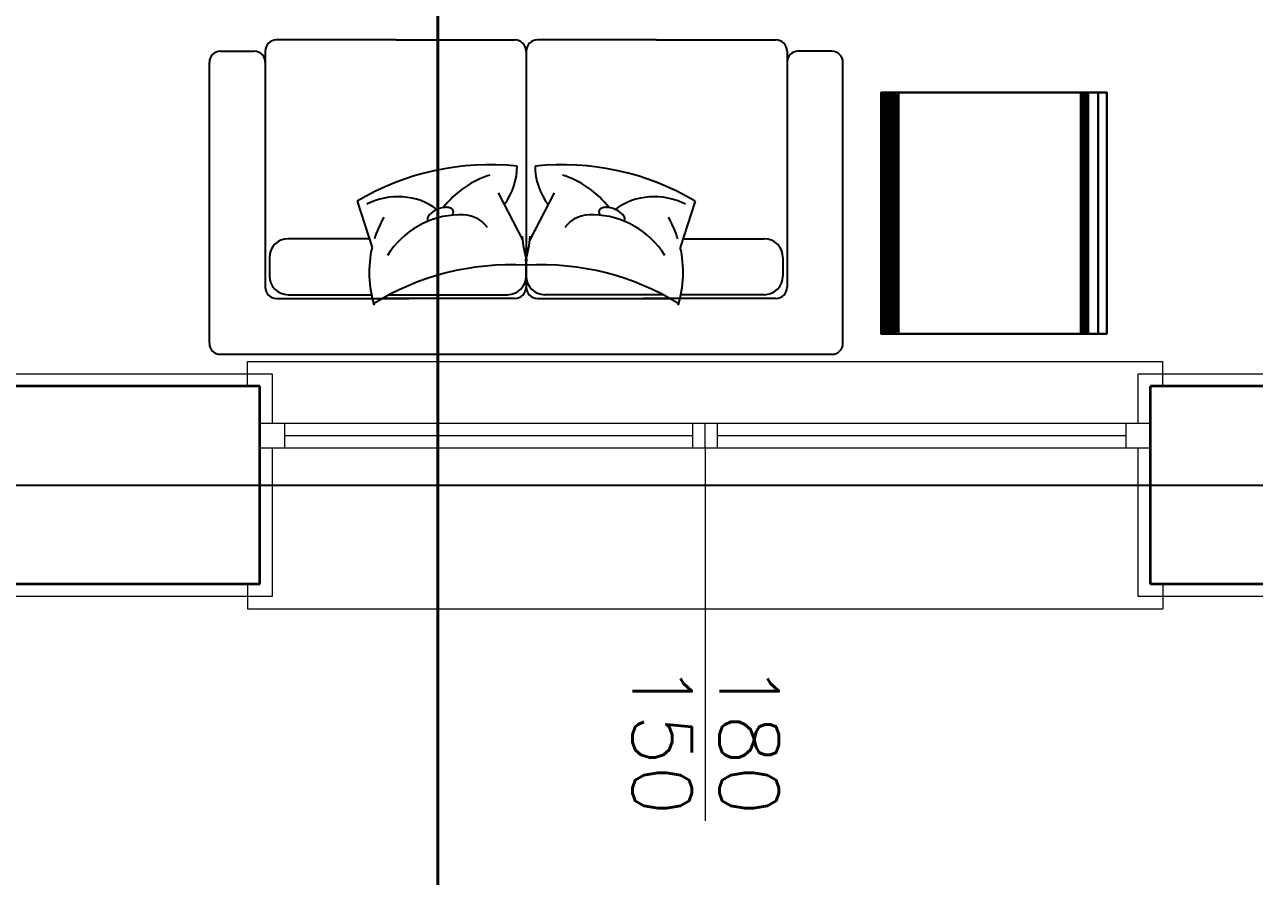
# Model space of a CAD drawing. Header units: inches. Extents: x -7543 to -822, y 102837 to 190349.
# Drawn here: x -831.52389 to -831.47418, y 102836.76461 to 102836.79905 of the extents above; entities that cross this region are included whole.
import ezdxf

# ---------------------------------------------------------------- set-up
doc = ezdxf.new("R2010")
doc.units = ezdxf.units.IN
doc.header["$MEASUREMENT"] = 0
doc.linetypes.add('DASHED', pattern=[19.049999999999997, 12.7, -6.35])
doc.layers.get('Defpoints').update_dxf_attribs({"lineweight": 25})
for name, color, linetype, lineweight, true_color in [('DUVAR', 7, 'Continuous', 35, 0xfc4642), ('PENCERE', 7, 'Continuous', 18, 0xffb360), ('TEFRİŞ', 7, 'Continuous', 25, 0x78462c)]:
    doc.layers.add(name, color=color, linetype=linetype, lineweight=lineweight, true_color=true_color)
doc.layers.add('KESİT', color=7, linetype='Continuous', lineweight=40)
doc.layers.add('SIVA', color=150, linetype='Continuous', lineweight=15)
doc.styles.add('TXTX', font='TXTX')

msp = doc.modelspace()

# ---------------------------------------------------------------- linework, layer by layer
at = {"layer": 'Defpoints', "color": 4}
msp.add_line((-831.612877394348, 102836.7804307916), (-831.458377394348, 102836.7804307916), dxfattribs=at)
at = {"layer": 'DUVAR'}
for p, q in [((-831.5143773943481, 102836.7844307916), (-831.5293773943481, 102836.7844307916)), ((-831.5143773943481, 102836.7764307916), (-831.5143773943481, 102836.7844307916)), ((-831.4633773943481, 102836.7844307916), (-831.4783773943481, 102836.7844307916)), ((-831.4783773943481, 102836.7764307916), (-831.4783773943481, 102836.7844307916)), ((-831.5143773943481, 102836.7764307916), (-831.5426273943481, 102836.7764307916)), ((-831.459377394348, 102836.7764307916), (-831.4783773943481, 102836.7764307916))]:
    msp.add_line(p, q, dxfattribs=at)
at = {"layer": 'KESİT', "linetype": 'DASHED'}
msp.add_line((-831.5071917160523, 102836.9492071035), (-831.5071917160523, 102836.7221551643), dxfattribs=at)
at = {"layer": 'PENCERE'}
for p, q in [((-831.5148773943481, 102836.7844307916), (-831.5148773943481, 102836.7854307916)), ((-831.5148773943481, 102836.7854307916), (-831.4778773943481, 102836.7854307916)), ((-831.4778773943481, 102836.7844307916), (-831.4778773943481, 102836.7854307916)), ((-831.4783773943481, 102836.7829307916), (-831.5143773943481, 102836.7829307916)), ((-831.513377394348, 102836.7819307916), (-831.513377394348, 102836.7829307916)), ((-831.4968773943481, 102836.7819307916), (-831.4968773943481, 102836.7829307916)), ((-831.4963773943481, 102836.7819307916), (-831.4963773943481, 102836.7829307916)), ((-831.4958773943481, 102836.7819307916), (-831.4958773943481, 102836.7829307916)), ((-831.4793773943481, 102836.7829307916), (-831.4793773943481, 102836.7819307916)), ((-831.4968773943481, 102836.7824307916), (-831.513377394348, 102836.7824307916)), ((-831.4793773943481, 102836.7824307916), (-831.4958773943481, 102836.7824307916)), ((-831.4783773943481, 102836.7819307916), (-831.5143773943481, 102836.7819307916)), ((-831.4963773943481, 102836.7819307916), (-831.4963773943481, 102836.7668549041)), ((-831.5148773943481, 102836.7764307916), (-831.5148773943481, 102836.7754307916)), ((-831.4778773943481, 102836.7764307916), (-831.4778773943481, 102836.7754307916)), ((-831.5148773943481, 102836.7754307916), (-831.4778773943481, 102836.7754307916))]:
    msp.add_line(p, q, dxfattribs=at)
at = {"layer": 'SIVA'}
for p, q in [((-831.528877394348, 102836.7849307916), (-831.5138773943481, 102836.7849307916)), ((-831.5138773943481, 102836.7849307916), (-831.5138773943481, 102836.7829307916)), ((-831.478877394348, 102836.7849307916), (-831.4638773943481, 102836.7849307916)), ((-831.478877394348, 102836.7829307916), (-831.478877394348, 102836.7849307916)), ((-831.5138773943481, 102836.7819307916), (-831.5138773943481, 102836.7759307916)), ((-831.478877394348, 102836.7759307916), (-831.478877394348, 102836.7819307916)), ((-831.5138773943481, 102836.7759307916), (-831.5431273943481, 102836.7759307916)), ((-831.4588773943481, 102836.7759307916), (-831.478877394348, 102836.7759307916))]:
    msp.add_line(p, q, dxfattribs=at)
at = {"layer": 'TEFRİŞ'}
for p, q in [((-831.5159699004827, 102836.7979767315), (-831.5146141652064, 102836.7979767315)), ((-831.5141622534476, 102836.7979767315), (-831.5141622534476, 102836.7979767315)), ((-831.5141622534476, 102836.7979767315), (-831.5141622534476, 102836.7975248197)), ((-831.5088899495953, 102836.7984286432), (-831.5137103416888, 102836.7984286432)), ((-831.5088899495953, 102836.7984286432), (-831.5040695575017, 102836.7984286432)), ((-831.5036176457429, 102836.7979767315), (-831.5036176457429, 102836.7979767315)), ((-831.5036176457429, 102836.7979767315), (-831.5036176457429, 102836.7975248197)), ((-831.5036176457429, 102836.7979767315), (-831.5036176457429, 102836.7975248197)), ((-831.5036176457429, 102836.7979767315), (-831.5036176457429, 102836.7979767315)), ((-831.4983453418906, 102836.7984286432), (-831.5031657339841, 102836.7984286432)), ((-831.4983453418906, 102836.7984286432), (-831.493524949797, 102836.7984286432)), ((-831.4930730380382, 102836.7979767315), (-831.4930730380382, 102836.7979767315)), ((-831.4930730380382, 102836.7979767315), (-831.4930730380382, 102836.7975248197)), ((-831.4912653910031, 102836.7979767315), (-831.4926211262795, 102836.7979767315)), ((-831.5164218122414, 102836.7861732365), (-831.5164218122414, 102836.7975248197)), ((-831.5141622534476, 102836.7975248197), (-831.5141622534476, 102836.7884327953)), ((-831.5036176457429, 102836.7975248197), (-831.5036176457429, 102836.7884327953)), ((-831.5036176457429, 102836.7975248197), (-831.5036176457429, 102836.7884327953)), ((-831.4930730380382, 102836.7975248197), (-831.4930730380382, 102836.7884327953)), ((-831.4908134792445, 102836.7861732365), (-831.4908134792444, 102836.7975248197)), ((-831.5047498002648, 102836.7922519161), (-831.5037495809305, 102836.7903272825)), ((-831.5024854912211, 102836.7922519161), (-831.5034857105554, 102836.7903272825)), ((-831.5104502588822, 102836.7919090917), (-831.509846516549, 102836.7900453)), ((-831.4967850326036, 102836.7919090917), (-831.4973887749369, 102836.7900453)), ((-831.5099585257329, 102836.7903910796), (-831.5132399006065, 102836.7903910796)), ((-831.4972767657529, 102836.7903910796), (-831.4939953908793, 102836.7903910796)), ((-831.5139930868712, 102836.7896378934), (-831.5139930868712, 102836.7888847071)), ((-831.5036176457429, 102836.7888847071), (-831.5036176457429, 102836.7896378934)), ((-831.5036176457429, 102836.7888847071), (-831.5036176457429, 102836.7896378934)), ((-831.4932422046147, 102836.7896378934), (-831.4932422046147, 102836.7888847071)), ((-831.5132399006065, 102836.7881315208), (-831.50987146898, 102836.7881315208)), ((-831.5091418453369, 102836.7881315208), (-831.5043708320076, 102836.7881315208)), ((-831.498093446149, 102836.7881315208), (-831.5028644594784, 102836.7881315208)), ((-831.4939953908793, 102836.7881315208), (-831.4973638225058, 102836.7881315208)), ((-831.5137103416888, 102836.7879808836), (-831.5083617173755, 102836.7879808836)), ((-831.5040695575017, 102836.7879808836), (-831.509418181815, 102836.7879808836)), ((-831.5031657339841, 102836.7879808836), (-831.4978171096709, 102836.7879808836)), ((-831.493524949797, 102836.7879808836), (-831.4988735741103, 102836.7879808836)), ((-831.5159699004827, 102836.7857213248), (-831.4912653910033, 102836.7857213248))]:
    msp.add_line(p, q, dxfattribs=at)
for centre, radius, start, end in [((-831.5159699004827, 102836.7975248197), 0.0004519117587717861, 90, 180), ((-831.5146141652064, 102836.7975248197), 0.0004519117587717861, 0, 90), ((-831.5137103416888, 102836.7979767315), 0.0004519117587713488, 90, 180), ((-831.5040695575017, 102836.7979767315), 0.0004519117587715675, 0, 90), ((-831.5031657339841, 102836.7979767315), 0.0004519117587715675, 90, 180), ((-831.493524949797, 102836.7979767315), 0.0004519117587713488, 0, 90), ((-831.4926211262795, 102836.7975248197), 0.0004519117587717861, 90, 180), ((-831.4912653910031, 102836.7975248197), 0.0004519117587717861, 0, 90), ((-831.5050690012083, 102836.7828714231), 0.01051843088521777, 84.05262439622754, 120.7706440329743), ((-831.5065828001979, 102836.7933438129), 0.002603687489061294, 323.3924665194709, 359.7672997678064), ((-831.5021662902775, 102836.7828714231), 0.01051843088521777, 59.22935596702565, 95.94737560377247), ((-831.500652491288, 102836.7933438129), 0.002603687489061294, 180.2327002321936, 216.6075334805291), ((-831.5039431049474, 102836.7893214761), 0.003818433824962521, 107.3860942114629, 142.3615504237974), ((-831.5032921865385, 102836.7893214761), 0.003818433824962521, 37.63844957620262, 72.61390578853714), ((-831.5087997742315, 102836.7893795976), 0.002714633946095844, 54.16634686715898, 117.5382474421941), ((-831.4984355172544, 102836.7893795976), 0.002714633946095844, 62.4617525578059, 125.833653132841), ((-831.5067703445034, 102836.7905526855), 0.001118023750632147, 111.7972621678533, 123.3900459286731), ((-831.5067703445035, 102836.7905526855), 0.001118023750525635, 100.2044783229135, 111.7972621652527), ((-831.5068458725713, 102836.7909722647), 0.0006917008929692162, 85.45034797172441, 100.204478332209), ((-831.5068226315705, 102836.7912643335), 0.0003987088869430494, 61.70545085616529, 85.45034796847779), ((-831.5067023264778, 102836.7914878152), 0.0001449030524805645, 21.79726221819597, 61.70545085616529), ((-831.5067023264778, 102836.7914878152), 0.0001449030524495342, 341.8890733549342, 21.79726221785736), ((-831.5005329650081, 102836.7914878152), 0.0001449030524495342, 158.2027377821426, 198.1109266450658), ((-831.5005329650081, 102836.7914878152), 0.0001449030524805645, 118.2945491438347, 158.202737781804), ((-831.5004126599154, 102836.7912643335), 0.0003987088869430494, 94.5496520315222, 118.2945491438347), ((-831.5003894189146, 102836.7909722647), 0.0006917008929692162, 79.79552166779098, 94.54965202827557), ((-831.5004649469823, 102836.7905526855), 0.001118023750525635, 68.20273783474732, 79.79552167708654), ((-831.5004649469824, 102836.7905526855), 0.001118023750632147, 56.60995407132692, 68.20273783214667), ((-831.5054920229137, 102836.7890314726), 0.004470957498263174, 150.308208334744, 162.2961235828424), ((-831.5062632532115, 102836.7878832439), 0.003479438900663434, 91.18584251845618, 148.094366886599), ((-831.507464424719, 102836.7911830399), 0.0001449030524481335, 161.8890733549342, 201.7972622178574), ((-831.5072231933223, 102836.7911041424), 0.0003987088870210139, 138.1441762264135, 161.8890733551164), ((-831.5074644247192, 102836.7911830399), 0.0001449030523305683, 201.797262218849, 213.988689853498), ((-831.5070049651886, 102836.790908641), 0.0006917008929873789, 123.3900459249204, 138.1441762163351), ((-831.5069435578745, 102836.7915667127), 0.0003987088870479454, 326.2416328171668, 341.8890733552177), ((-831.5062168237134, 102836.7900682393), 0.001299108500386112, 36.7017607457575, 95.23083495744277), ((-831.5010184677724, 102836.7900682393), 0.001299108500386112, 84.76916504255725, 143.2982392542425), ((-831.5009720382744, 102836.7878832439), 0.003479438900663434, 31.90563311340096, 88.81415748154384), ((-831.5002917336113, 102836.7915667127), 0.0003987088870479454, 198.1109266447823, 213.7583671828332), ((-831.5002303262972, 102836.790908641), 0.0006917008929873789, 41.85582378266522, 56.60995407507958), ((-831.5000120981636, 102836.7911041424), 0.0003987088870210139, 18.11092664488355, 41.85582377358652), ((-831.4997708667667, 102836.7911830399), 0.0001449030523305683, 326.011310146502, 338.202737781151), ((-831.4997708667668, 102836.7911830399), 0.0001449030524481335, 338.2027377821427, 18.11092664506579), ((-831.5017432685722, 102836.7890314726), 0.004470957498263174, 17.70387641715763, 29.69179166525604), ((-831.5132399006065, 102836.7896378934), 0.0007531862646189876, 90, 180), ((-831.5054920229137, 102836.7890314726), 0.004470957498263174, 166.8936962379463, 197.271873924708), ((-831.4993209161663, 102836.7908192044), 0.004470957498263174, 184.1439993970548, 197.1396594709707), ((-831.5043708320076, 102836.7896378934), 0.0007531862646166917, 0, 30.06761904034316), ((-831.5079143753196, 102836.7908192044), 0.004470957498263174, 342.8603405290293, 355.8560006029452), ((-831.5028644594784, 102836.7896378934), 0.0007531862646166917, 149.9323809596569, 180), ((-831.5017432685722, 102836.7890314726), 0.004470957498263174, 342.728126075292, 13.10630376205368), ((-831.4939953908793, 102836.7896378934), 0.0007531862646189876, 0, 90), ((-831.5042461670026, 102836.7788218634), 0.01051843088521777, 86.64863034691737, 121.9956364625016), ((-831.5029891244833, 102836.7788218634), 0.01051843088521777, 58.00436353749839, 93.35136965308263), ((-831.5132399006065, 102836.7888847071), 0.0007531862646187689, 180, 270), ((-831.5043708320076, 102836.7888847071), 0.0007531862646185503, 270, 0), ((-831.5028644594784, 102836.7888847071), 0.0007531862646185503, 180, 270), ((-831.4939953908793, 102836.7888847071), 0.0007531862646187689, 270, 0), ((-831.5137103416888, 102836.7884327953), 0.0004519117587717861, 180, 270), ((-831.5040695575017, 102836.7884327953), 0.0004519117587717763, 270, 0), ((-831.5031657339841, 102836.7884327953), 0.0004519117587717763, 180, 270), ((-831.493524949797, 102836.7884327953), 0.0004519117587717861, 270, 0), ((-831.5159699004827, 102836.7861732365), 0.0004519117587709115, 180, 270), ((-831.4912653910033, 102836.7861732365), 0.0004519117587709115, 270, 0)]:
    msp.add_arc(centre, radius, start, end, dxfattribs=at)
for points in [[(-831.4892585434802, 102836.7865441071, 0.008082080000000002), (-831.4892631034802, 102836.7865441071, 0.00802998), (-831.4892631034802, 102836.7963041071, 0.00802998), (-831.4892585434802, 102836.7963041071, 0.008082080000000002)], [(-831.4892631034802, 102836.7865441071, 0.00802998), (-831.4892585434802, 102836.7865441071, 0.007977900000000001), (-831.4892585434802, 102836.7963041071, 0.007977900000000001), (-831.4892631034802, 102836.7963041071, 0.00802998)], [(-831.4892450034802, 102836.7865441071, 0.0081326), (-831.4892585434802, 102836.7865441071, 0.008082080000000002), (-831.4892585434802, 102836.7963041071, 0.008082080000000002), (-831.4892450034802, 102836.7963041071, 0.0081326)], [(-831.4892585434802, 102836.7865441071, 0.007977900000000001), (-831.4892450034802, 102836.7865441071, 0.007927380000000001), (-831.4892450034802, 102836.7963041071, 0.007927380000000001), (-831.4892585434802, 102836.7963041071, 0.007977900000000001)], [(-831.4892450034802, 102836.7865441071, 0.007927380000000001), (-831.4892229034801, 102836.7865441071, 0.00787998), (-831.4892229034801, 102836.7963041071, 0.00787998), (-831.4892450034802, 102836.7963041071, 0.007927380000000001)], [(-831.4892229034801, 102836.7865441071, 0.008179980000000002), (-831.4892450034802, 102836.7865441071, 0.0081326), (-831.4892450034802, 102836.7963041071, 0.0081326), (-831.4892229034801, 102836.7963041071, 0.008179980000000002)], [(-831.4892229034801, 102836.7865441071, 0.00787998), (-831.4891929234802, 102836.7865441071, 0.007837160000000001), (-831.4891929234802, 102836.7963041071, 0.007837160000000001), (-831.4892229034801, 102836.7963041071, 0.00787998)], [(-831.4891929234802, 102836.7865441071, 0.00822282), (-831.4892229034801, 102836.7865441071, 0.008179980000000002), (-831.4892229034801, 102836.7963041071, 0.008179980000000002), (-831.4891929234802, 102836.7963041071, 0.00822282)], [(-831.4891929234802, 102836.7865441071, 0.007837160000000001), (-831.4891559434802, 102836.7865441071, 0.007800180000000001), (-831.4891559434802, 102836.7963041071, 0.007800180000000001), (-831.4891929234802, 102836.7963041071, 0.007837160000000001)], [(-831.4891559434802, 102836.7865441071, 0.008259800000000001), (-831.4891929234802, 102836.7865441071, 0.00822282), (-831.4891929234802, 102836.7963041071, 0.00822282), (-831.4891559434802, 102836.7963041071, 0.008259800000000001)], [(-831.4891559434802, 102836.7865441071, 0.007800180000000001), (-831.4891131034801, 102836.7865441071, 0.007770179999999999), (-831.4891131034801, 102836.7963041071, 0.007770179999999999), (-831.4891559434802, 102836.7963041071, 0.007800180000000001)], [(-831.4891131034801, 102836.7865441071, 0.0082898), (-831.4891559434802, 102836.7865441071, 0.008259800000000001), (-831.4891559434802, 102836.7963041071, 0.008259800000000001), (-831.4891131034801, 102836.7963041071, 0.0082898)], [(-831.4891131034801, 102836.7865441071, 0.007770179999999999), (-831.4890657034802, 102836.7865441071, 0.007748079999999999), (-831.4890657034802, 102836.7963041071, 0.007748079999999999), (-831.4891131034801, 102836.7963041071, 0.007770179999999999)], [(-831.4890657034802, 102836.7865441071, 0.0083119), (-831.4891131034801, 102836.7865441071, 0.0082898), (-831.4891131034801, 102836.7963041071, 0.0082898), (-831.4890657034802, 102836.7963041071, 0.0083119)], [(-831.4890657034802, 102836.7865441071, 0.007748079999999999), (-831.4890152034802, 102836.7865441071, 0.00773454), (-831.4890152034802, 102836.7963041071, 0.00773454), (-831.4890657034802, 102836.7963041071, 0.007748079999999999)], [(-831.4890152034802, 102836.7865441071, 0.008325440000000002), (-831.4890657034802, 102836.7865441071, 0.0083119), (-831.4890657034802, 102836.7963041071, 0.0083119), (-831.4890152034802, 102836.7963041071, 0.008325440000000002)], [(-831.4890631034801, 102836.7866241071, 0.003655), (-831.4890631034801, 102836.7866241071, 0.0012), (-831.4890631034801, 102836.7962241071, 0.0012), (-831.4890631034801, 102836.7962241071, 0.003655)], [(-831.4890631034801, 102836.7962241071, 0.0012), (-831.4890631034801, 102836.7962241071, 0.003655), (-831.4886631034801, 102836.7962241071, 0.003655), (-831.4886631034801, 102836.7962241071, 0.0012)], [(-831.4890631034801, 102836.7866241071, 0.0012), (-831.4886631034801, 102836.7866241071, 0.0012), (-831.4886631034801, 102836.7962241071, 0.0012), (-831.4890631034801, 102836.7962241071, 0.0012)], [(-831.4890631034801, 102836.7866241071, 0.006810000000000001), (-831.4890631034801, 102836.7866241071, 0.00445832), (-831.4890631034801, 102836.7962241071, 0.00445832), (-831.4890631034801, 102836.7962241071, 0.006810000000000001)], [(-831.4890631034801, 102836.7962241071, 0.00445832), (-831.4890631034801, 102836.7962241071, 0.006810000000000001), (-831.4886631034801, 102836.7962241071, 0.006810000000000001), (-831.4886631034801, 102836.7962241071, 0.00445832)], [(-831.4890631034801, 102836.7866241071, 0.004055), (-831.4890631034801, 102836.7866241071, 0.003655), (-831.4890631034801, 102836.7962241071, 0.003655), (-831.4890631034801, 102836.7962241071, 0.004055)], [(-831.4886631034801, 102836.7866241071, 0.003655), (-831.4890631034801, 102836.7866241071, 0.003655), (-831.4890631034801, 102836.7962241071, 0.003655), (-831.4886631034801, 102836.7962241071, 0.003655)], [(-831.4890631034801, 102836.7866241071, 0.004055), (-831.4890110034802, 102836.7866241071, 0.004059559999999999), (-831.4890110034802, 102836.7962241071, 0.004059559999999999), (-831.4890631034801, 102836.7962241071, 0.004055)], [(-831.4890631034801, 102836.7866241071, 0.00445832), (-831.4886631034801, 102836.7866241071, 0.00445832), (-831.4886631034801, 102836.7962241071, 0.00445832), (-831.4890631034801, 102836.7962241071, 0.00445832)], [(-831.4890631034801, 102836.7866241071, 0.00721), (-831.4890631034801, 102836.7866241071, 0.006810000000000001), (-831.4890631034801, 102836.7962241071, 0.006810000000000001), (-831.4890631034801, 102836.7962241071, 0.00721)], [(-831.4886631034801, 102836.7866241071, 0.006810000000000001), (-831.4890631034801, 102836.7866241071, 0.006810000000000001), (-831.4890631034801, 102836.7962241071, 0.006810000000000001), (-831.4886631034801, 102836.7962241071, 0.006810000000000001)], [(-831.4890631034801, 102836.7866241071, 0.00721), (-831.4890110034802, 102836.7866241071, 0.007214560000000001), (-831.4890110034802, 102836.7962241071, 0.007214560000000001), (-831.4890631034801, 102836.7962241071, 0.00721)], [(-831.4890152034802, 102836.7865441071, 0.00773454), (-831.4889631034802, 102836.7865441071, 0.007729979999999999), (-831.4889631034802, 102836.7963041071, 0.007729979999999999), (-831.4890152034802, 102836.7963041071, 0.00773454)], [(-831.4889631034802, 102836.7865441071, 0.008329979999999999), (-831.4890152034802, 102836.7865441071, 0.008325440000000002), (-831.4890152034802, 102836.7963041071, 0.008325440000000002), (-831.4889631034802, 102836.7963041071, 0.008329979999999999)], [(-831.4890110034802, 102836.7866241071, 0.004059559999999999), (-831.4889605034801, 102836.7866241071, 0.004073100000000001), (-831.4889605034801, 102836.7962241071, 0.004073100000000001), (-831.4890110034802, 102836.7962241071, 0.004059559999999999)], [(-831.4890110034802, 102836.7866241071, 0.007214560000000001), (-831.4889605034801, 102836.7866241071, 0.007228100000000001), (-831.4889605034801, 102836.7962241071, 0.007228100000000001), (-831.4890110034802, 102836.7962241071, 0.007214560000000001)], [(-831.4889631034802, 102836.7865441071, 0.007729979999999999), (-831.4885631034801, 102836.7865441071, 0.007729979999999999), (-831.4885631034801, 102836.7963041071, 0.007729979999999999), (-831.4889631034802, 102836.7963041071, 0.007729979999999999)], [(-831.4889631034802, 102836.7865441071, 0.007729979999999999), (-831.4889631034802, 102836.7865441071, 0.007729979999999999), (-831.4889631034802, 102836.7963041071, 0.007729979999999999)], [(-831.4889631034802, 102836.7865441071, 0.008329979999999999), (-831.4885631034801, 102836.7865441071, 0.008329979999999999), (-831.4885631034801, 102836.7963041071, 0.008329979999999999), (-831.4889631034802, 102836.7963041071, 0.008329979999999999)], [(-831.4889605034801, 102836.7866241071, 0.004073100000000001), (-831.4889131034802, 102836.7866241071, 0.0040952), (-831.4889131034802, 102836.7962241071, 0.0040952), (-831.4889605034801, 102836.7962241071, 0.004073100000000001)], [(-831.4889605034801, 102836.7866241071, 0.007228100000000001), (-831.4889131034802, 102836.7866241071, 0.0072502), (-831.4889131034802, 102836.7962241071, 0.0072502), (-831.4889605034801, 102836.7962241071, 0.007228100000000001)], [(-831.4889131034802, 102836.7866241071, 0.0040952), (-831.4888702634802, 102836.7866241071, 0.004125180000000001), (-831.4888702634802, 102836.7962241071, 0.004125180000000001), (-831.4889131034802, 102836.7962241071, 0.0040952)], [(-831.4889131034802, 102836.7866241071, 0.0072502), (-831.4888702634802, 102836.7866241071, 0.007280180000000001), (-831.4888702634802, 102836.7962241071, 0.007280180000000001), (-831.4889131034802, 102836.7962241071, 0.0072502)], [(-831.4888702634802, 102836.7866241071, 0.004125180000000001), (-831.4888332834802, 102836.7866241071, 0.004162160000000001), (-831.4888332834802, 102836.7962241071, 0.004162160000000001), (-831.4888702634802, 102836.7962241071, 0.004125180000000001)], [(-831.4888702634802, 102836.7866241071, 0.007280180000000001), (-831.4888332834802, 102836.7866241071, 0.007317160000000001), (-831.4888332834802, 102836.7962241071, 0.007317160000000001), (-831.4888702634802, 102836.7962241071, 0.007280180000000001)], [(-831.4888332834802, 102836.7866241071, 0.004162160000000001), (-831.4888033034802, 102836.7866241071, 0.004205), (-831.4888033034802, 102836.7962241071, 0.004205), (-831.4888332834802, 102836.7962241071, 0.004162160000000001)], [(-831.4888332834802, 102836.7866241071, 0.007317160000000001), (-831.4888033034802, 102836.7866241071, 0.00736), (-831.4888033034802, 102836.7962241071, 0.00736), (-831.4888332834802, 102836.7962241071, 0.007317160000000001)], [(-831.4888033034802, 102836.7866241071, 0.004205), (-831.4887812034801, 102836.7866241071, 0.004252399999999999), (-831.4887812034801, 102836.7962241071, 0.004252399999999999), (-831.4888033034802, 102836.7962241071, 0.004205)], [(-831.4888033034802, 102836.7866241071, 0.00736), (-831.4887812034801, 102836.7866241071, 0.007407400000000001), (-831.4887812034801, 102836.7962241071, 0.007407400000000001), (-831.4888033034802, 102836.7962241071, 0.00736)], [(-831.4887812034801, 102836.7866241071, 0.004252399999999999), (-831.4887676634802, 102836.7866241071, 0.0043029), (-831.4887676634802, 102836.7962241071, 0.0043029), (-831.4887812034801, 102836.7962241071, 0.004252399999999999)], [(-831.4887812034801, 102836.7866241071, 0.007407400000000001), (-831.4887676634802, 102836.7866241071, 0.0074579), (-831.4887676634802, 102836.7962241071, 0.0074579), (-831.4887812034801, 102836.7962241071, 0.007407400000000001)], [(-831.4887676634802, 102836.7866241071, 0.0043029), (-831.4887631034802, 102836.7866241071, 0.004355), (-831.4887631034802, 102836.7962241071, 0.004355), (-831.4887676634802, 102836.7962241071, 0.0043029)], [(-831.4887676634802, 102836.7866241071, 0.0074579), (-831.4887631034802, 102836.7866241071, 0.00751), (-831.4887631034802, 102836.7962241071, 0.00751), (-831.4887676634802, 102836.7962241071, 0.0074579)], [(-831.4887631034802, 102836.7866241071, 0.004355), (-831.4887631034802, 102836.7866241071, 0.004355), (-831.4887631034802, 102836.7962241071, 0.004355)], [(-831.4887631034802, 102836.7866241071, 0.004355), (-831.4886631034801, 102836.7866241071, 0.004355), (-831.4886631034801, 102836.7962241071, 0.004355), (-831.4887631034802, 102836.7962241071, 0.004355)], [(-831.4887631034802, 102836.7866241071, 0.00751), (-831.4887631034802, 102836.7866241071, 0.00751), (-831.4887631034802, 102836.7962241071, 0.00751)], [(-831.4887631034802, 102836.7866241071, 0.00751), (-831.4886631034801, 102836.7866241071, 0.00751), (-831.4886631034801, 102836.7962241071, 0.00751), (-831.4887631034802, 102836.7962241071, 0.00751)], [(-831.4886631034801, 102836.7866241071, 0.003655), (-831.4886631034801, 102836.7866241071, 0.0012), (-831.4886631034801, 102836.7962241071, 0.0012), (-831.4886631034801, 102836.7962241071, 0.003655)], [(-831.4886631034801, 102836.7866241071, 0.006810000000000001), (-831.4886631034801, 102836.7866241071, 0.00445832), (-831.4886631034801, 102836.7962241071, 0.00445832), (-831.4886631034801, 102836.7962241071, 0.006810000000000001)], [(-831.4886631034801, 102836.7866241071, 0.004355), (-831.4886631034801, 102836.7866241071, 0.003655), (-831.4886631034801, 102836.7962241071, 0.003655), (-831.4886631034801, 102836.7962241071, 0.004355)], [(-831.4886631034801, 102836.7866241071, 0.00751), (-831.4886631034801, 102836.7866241071, 0.006810000000000001), (-831.4886631034801, 102836.7962241071, 0.006810000000000001), (-831.4886631034801, 102836.7962241071, 0.00751)], [(-831.4885631034801, 102836.7963041071), (-831.4801431034801, 102836.7963041071), (-831.4801431034801, 102836.7963041071, 0.008329979999999999), (-831.4885631034801, 102836.7963041071, 0.008329979999999999)], [(-831.4885631034801, 102836.7865441071), (-831.4885631034801, 102836.7865441071, 0.008329979999999999), (-831.4885631034801, 102836.7963041071, 0.008329979999999999), (-831.4885631034801, 102836.7963041071)], [(-831.4801431034801, 102836.7865441071), (-831.4885631034801, 102836.7865441071), (-831.4885631034801, 102836.7963041071), (-831.4801431034801, 102836.7963041071)], [(-831.4885631034801, 102836.7865441071, 0.008329979999999999), (-831.4801431034801, 102836.7865441071, 0.008329979999999999), (-831.4801431034801, 102836.7963041071, 0.008329979999999999), (-831.4885631034801, 102836.7963041071, 0.008329979999999999)], [(-831.4811985434802, 102836.7865441071, 0.0144721), (-831.4812031034802, 102836.7865441071, 0.01442), (-831.4812031034802, 102836.7963041071, 0.01442), (-831.4811985434801, 102836.7963041071, 0.0144721)], [(-831.4812031034802, 102836.7865441071, 0.01442), (-831.4811985434802, 102836.7865441071, 0.0143679), (-831.4811985434801, 102836.7963041071, 0.0143679), (-831.4812031034802, 102836.7963041071, 0.01442)], [(-831.4811850034802, 102836.7865441071, 0.0145226), (-831.4811985434802, 102836.7865441071, 0.0144721), (-831.4811985434801, 102836.7963041071, 0.0144721), (-831.4811850034802, 102836.7963041071, 0.0145226)], [(-831.4811985434802, 102836.7865441071, 0.0143679), (-831.4811850034802, 102836.7865441071, 0.0143174), (-831.4811850034802, 102836.7963041071, 0.0143174), (-831.4811985434801, 102836.7963041071, 0.0143679)], [(-831.4811850034802, 102836.7865441071, 0.0143174), (-831.4811629034801, 102836.7865441071, 0.01427), (-831.4811629034801, 102836.7963041071, 0.01427), (-831.4811850034802, 102836.7963041071, 0.0143174)], [(-831.4811629034801, 102836.7865441071, 0.01457), (-831.4811850034802, 102836.7865441071, 0.0145226), (-831.4811850034802, 102836.7963041071, 0.0145226), (-831.4811629034801, 102836.7963041071, 0.01457)], [(-831.4811629034801, 102836.7865441071, 0.01427), (-831.4811329234801, 102836.7865441071, 0.01422716), (-831.4811329234801, 102836.7963041071, 0.01422716), (-831.4811629034801, 102836.7963041071, 0.01427)], [(-831.4811329234801, 102836.7865441071, 0.01461284), (-831.4811629034801, 102836.7865441071, 0.01457), (-831.4811629034801, 102836.7963041071, 0.01457), (-831.4811329234801, 102836.7963041071, 0.01461284)], [(-831.4811329234801, 102836.7865441071, 0.01422716), (-831.4810959434801, 102836.7865441071, 0.01419018), (-831.4810959434801, 102836.7963041071, 0.01419018), (-831.4811329234801, 102836.7963041071, 0.01422716)], [(-831.4810959434801, 102836.7865441071, 0.01464982), (-831.4811329234801, 102836.7865441071, 0.01461284), (-831.4811329234801, 102836.7963041071, 0.01461284), (-831.4810959434801, 102836.7963041071, 0.01464982)], [(-831.4810959434801, 102836.7865441071, 0.01419018), (-831.4810531034802, 102836.7865441071, 0.0141602), (-831.4810531034802, 102836.7963041071, 0.0141602), (-831.4810959434801, 102836.7963041071, 0.01419018)], [(-831.4810531034802, 102836.7865441071, 0.0146798), (-831.4810959434801, 102836.7865441071, 0.01464982), (-831.4810959434801, 102836.7963041071, 0.01464982), (-831.4810531034802, 102836.7963041071, 0.0146798)], [(-831.4810531034802, 102836.7865441071, 0.0141602), (-831.4810057034802, 102836.7865441071, 0.0141381), (-831.4810057034802, 102836.7963041071, 0.0141381), (-831.4810531034802, 102836.7963041071, 0.0141602)], [(-831.4810057034802, 102836.7865441071, 0.0147019), (-831.4810531034802, 102836.7865441071, 0.0146798), (-831.4810531034802, 102836.7963041071, 0.0146798), (-831.4810057034802, 102836.7963041071, 0.0147019)], [(-831.4810057034802, 102836.7865441071, 0.0141381), (-831.4809552034801, 102836.7865441071, 0.01412456), (-831.4809552034801, 102836.7963041071, 0.01412456), (-831.4810057034802, 102836.7963041071, 0.0141381)], [(-831.4809552034801, 102836.7865441071, 0.01471544), (-831.4810057034802, 102836.7865441071, 0.0147019), (-831.4810057034802, 102836.7963041071, 0.0147019), (-831.4809552034801, 102836.7963041071, 0.01471544)], [(-831.4809552034801, 102836.7865441071, 0.01412456), (-831.4809031034802, 102836.7865441071, 0.01412), (-831.4809031034802, 102836.7963041071, 0.01412), (-831.4809552034801, 102836.7963041071, 0.01412456)], [(-831.4809031034802, 102836.7865441071, 0.01472), (-831.4809552034801, 102836.7865441071, 0.01471544), (-831.4809552034801, 102836.7963041071, 0.01471544), (-831.4809031034802, 102836.7963041071, 0.01472)], [(-831.4809031034802, 102836.7865441071, 0.01412), (-831.4809031034802, 102836.7865441071, 0.01412), (-831.4809031034802, 102836.7963041071, 0.01412)], [(-831.4809031034802, 102836.7865441071, 0.01412), (-831.4805031034801, 102836.7865441071, 0.01412), (-831.4805031034801, 102836.7963041071, 0.01412), (-831.4809031034802, 102836.7963041071, 0.01412)], [(-831.4809031034802, 102836.7865441071, 0.01472), (-831.4805031034801, 102836.7865441071, 0.01472), (-831.4805031034801, 102836.7963041071, 0.01472), (-831.4809031034802, 102836.7963041071, 0.01472)], [(-831.4801431034801, 102836.7963041071, 0.01472), (-831.4801431034801, 102836.7963041071, 0.008329979999999999), (-831.4805031034801, 102836.7963041071, 0.008329979999999999), (-831.4805031034801, 102836.7963041071, 0.01472)], [(-831.4805031034801, 102836.7865441071, 0.01472), (-831.4805031034801, 102836.7865441071, 0.008329979999999999), (-831.4805031034801, 102836.7963041071, 0.008329979999999999), (-831.4805031034801, 102836.7963041071, 0.01472)], [(-831.4801431034801, 102836.7865441071, 0.008329979999999999), (-831.4805031034801, 102836.7865441071, 0.008329979999999999), (-831.4805031034801, 102836.7963041071, 0.008329979999999999), (-831.4801431034801, 102836.7963041071, 0.008329979999999999)], [(-831.4801431034801, 102836.7865441071, 0.01472), (-831.4805031034801, 102836.7865441071, 0.01472), (-831.4805031034801, 102836.7963041071, 0.01472), (-831.4801431034801, 102836.7963041071, 0.01472)], [(-831.4801431034801, 102836.7865441071, 0.01472), (-831.4801431034801, 102836.7963041071, 0.01472), (-831.4805031034801, 102836.7963041071, 0.01472), (-831.4805031034801, 102836.7865441071, 0.01472)], [(-831.4801431034801, 102836.7865441071, 0.008329979999999999), (-831.4801431034801, 102836.7865441071, 0.01472), (-831.4801431034801, 102836.7963041071, 0.01472), (-831.4801431034801, 102836.7963041071, 0.008329979999999999)], [(-831.4801431034801, 102836.7865441071), (-831.4801431034801, 102836.7865441071, 0.008329979999999999), (-831.4801431034801, 102836.7963041071, 0.008329979999999999), (-831.4801431034801, 102836.7963041071)], [(-831.4890631034801, 102836.7866241071, 0.0012), (-831.4890631034801, 102836.7866241071, 0.003655), (-831.4886631034801, 102836.7866241071, 0.003655), (-831.4886631034801, 102836.7866241071, 0.0012)], [(-831.4890631034801, 102836.7866241071, 0.00445832), (-831.4890631034801, 102836.7866241071, 0.006810000000000001), (-831.4886631034801, 102836.7866241071, 0.006810000000000001), (-831.4886631034801, 102836.7866241071, 0.00445832)], [(-831.4885631034801, 102836.7865441071), (-831.4801431034801, 102836.7865441071), (-831.4801431034801, 102836.7865441071, 0.008329979999999999), (-831.4885631034801, 102836.7865441071, 0.008329979999999999)]]:
    msp.add_3dface(points, dxfattribs=at)
for points, invisible_edges in [([(-831.4889631034802, 102836.7963041071, 0.00802998), (-831.4892233434801, 102836.7963041071, 0.00814812), (-831.4892631034802, 102836.7963041071, 0.00802998), (-831.4889631034802, 102836.7963041071, 0.00802998)], 5), ([(-831.4889631034802, 102836.7963041071, 0.00802998), (-831.4892233434801, 102836.7963041071, 0.00791186), (-831.4892631034802, 102836.7963041071, 0.00802998), (-831.4889631034802, 102836.7963041071, 0.00802998)], 5), ([(-831.4889631034802, 102836.7963041071, 0.00802998), (-831.4889631034802, 102836.7963041071, 0.007729979999999999), (-831.4891355834802, 102836.7963041071, 0.007791799999999999), (-831.4892233434801, 102836.7963041071, 0.00791186)], 9), ([(-831.4889631034802, 102836.7963041071, 0.00802998), (-831.4889631034802, 102836.7963041071, 0.008329979999999999), (-831.4891355834802, 102836.7963041071, 0.008268180000000002), (-831.4892233434801, 102836.7963041071, 0.00814812)], 9), ([(-831.4890631034801, 102836.7962241071, 0.004055), (-831.4890631034801, 102836.7962241071, 0.003655), (-831.4886631034801, 102836.7962241071, 0.003655), (-831.4886631034801, 102836.7962241071, 0.004055)], 8), ([(-831.4890631034801, 102836.7962241071, 0.00721), (-831.4890631034801, 102836.7962241071, 0.006810000000000001), (-831.4886631034801, 102836.7962241071, 0.006810000000000001), (-831.4886631034801, 102836.7962241071, 0.00721)], 8), ([(-831.4889631034802, 102836.7963041071, 0.007729979999999999), (-831.4889631034802, 102836.7963041071, 0.008329979999999999), (-831.4885631034801, 102836.7963041071, 0.008329979999999999), (-831.4885631034801, 102836.7963041071, 0.007729979999999999)], 1), ([(-831.4887631034802, 102836.7962241071, 0.004255), (-831.4888631034802, 102836.7962241071, 0.004055), (-831.4887631034802, 102836.7962241071, 0.004055), (-831.4887631034802, 102836.7962241071, 0.004255)], 7), ([(-831.4887631034802, 102836.7962241071, 0.00741), (-831.4888631034802, 102836.7962241071, 0.00721), (-831.4887631034802, 102836.7962241071, 0.00721), (-831.4887631034802, 102836.7962241071, 0.00741)], 7), ([(-831.4887631034802, 102836.7962241071, 0.004355), (-831.4887631034802, 102836.7962241071, 0.004055), (-831.4886631034801, 102836.7962241071, 0.004055), (-831.4886631034801, 102836.7962241071, 0.004355)], 3), ([(-831.4887631034802, 102836.7962241071, 0.00751), (-831.4887631034802, 102836.7962241071, 0.00721), (-831.4886631034801, 102836.7962241071, 0.00721), (-831.4886631034801, 102836.7962241071, 0.00751)], 3), ([(-831.4809031034802, 102836.7963041071, 0.01442), (-831.4811633434801, 102836.7963041071, 0.01453814), (-831.4812031034802, 102836.7963041071, 0.01442), (-831.4809031034802, 102836.7963041071, 0.01442)], 5), ([(-831.4809031034802, 102836.7963041071, 0.01442), (-831.4811633434801, 102836.7963041071, 0.01430186), (-831.4812031034802, 102836.7963041071, 0.01442), (-831.4809031034802, 102836.7963041071, 0.01442)], 5), ([(-831.4809031034802, 102836.7963041071, 0.01442), (-831.4809031034802, 102836.7963041071, 0.01472), (-831.4810755834801, 102836.7963041071, 0.0146582), (-831.4811633434801, 102836.7963041071, 0.01453814)], 9), ([(-831.4809031034802, 102836.7963041071, 0.01442), (-831.4809031034802, 102836.7963041071, 0.01412), (-831.4810755834801, 102836.7963041071, 0.0141818), (-831.4811633434801, 102836.7963041071, 0.01430186)], 9), ([(-831.4809031034802, 102836.7963041071, 0.01412), (-831.4809031034802, 102836.7963041071, 0.01472), (-831.4805031034801, 102836.7963041071, 0.01472), (-831.4805031034801, 102836.7963041071, 0.01412)], 1), ([(-831.4889631034802, 102836.7865441071, 0.00802998), (-831.4892233434801, 102836.7865441071, 0.00791186), (-831.4892631034802, 102836.7865441071, 0.00802998), (-831.4889631034802, 102836.7865441071, 0.00802998)], 5), ([(-831.4889631034802, 102836.7865441071, 0.00802998), (-831.4892233434801, 102836.7865441071, 0.00814812), (-831.4892631034802, 102836.7865441071, 0.00802998), (-831.4889631034802, 102836.7865441071, 0.00802998)], 5), ([(-831.4889631034802, 102836.7865441071, 0.00802998), (-831.4889631034802, 102836.7865441071, 0.007729979999999999), (-831.4891355834802, 102836.7865441071, 0.007791799999999999), (-831.4892233434801, 102836.7865441071, 0.00791186)], 9), ([(-831.4889631034802, 102836.7865441071, 0.00802998), (-831.4889631034802, 102836.7865441071, 0.008329979999999999), (-831.4891355834802, 102836.7865441071, 0.008268180000000002), (-831.4892233434801, 102836.7865441071, 0.00814812)], 9), ([(-831.4890631034801, 102836.7866241071, 0.004055), (-831.4890631034801, 102836.7866241071, 0.003655), (-831.4886631034801, 102836.7866241071, 0.003655), (-831.4886631034801, 102836.7866241071, 0.004055)], 8), ([(-831.4890631034801, 102836.7866241071, 0.00721), (-831.4890631034801, 102836.7866241071, 0.006810000000000001), (-831.4886631034801, 102836.7866241071, 0.006810000000000001), (-831.4886631034801, 102836.7866241071, 0.00721)], 8), ([(-831.4889631034802, 102836.7865441071, 0.007729979999999999), (-831.4889631034802, 102836.7865441071, 0.008329979999999999), (-831.4885631034801, 102836.7865441071, 0.008329979999999999), (-831.4885631034801, 102836.7865441071, 0.007729979999999999)], 1), ([(-831.4887631034802, 102836.7866241071, 0.004255), (-831.4888631034802, 102836.7866241071, 0.004055), (-831.4887631034802, 102836.7866241071, 0.004055), (-831.4887631034802, 102836.7866241071, 0.004255)], 7), ([(-831.4887631034802, 102836.7866241071, 0.00741), (-831.4888631034802, 102836.7866241071, 0.00721), (-831.4887631034802, 102836.7866241071, 0.00721), (-831.4887631034802, 102836.7866241071, 0.00741)], 7), ([(-831.4887631034802, 102836.7866241071, 0.004355), (-831.4887631034802, 102836.7866241071, 0.004055), (-831.4886631034801, 102836.7866241071, 0.004055), (-831.4886631034801, 102836.7866241071, 0.004355)], 3), ([(-831.4887631034802, 102836.7866241071, 0.00751), (-831.4887631034802, 102836.7866241071, 0.00721), (-831.4886631034801, 102836.7866241071, 0.00721), (-831.4886631034801, 102836.7866241071, 0.00751)], 3), ([(-831.4809031034802, 102836.7865441071, 0.01442), (-831.4811633434801, 102836.7865441071, 0.01453814), (-831.4812031034802, 102836.7865441071, 0.01442), (-831.4809031034802, 102836.7865441071, 0.01442)], 5), ([(-831.4809031034802, 102836.7865441071, 0.01442), (-831.4811633434801, 102836.7865441071, 0.01430186), (-831.4812031034802, 102836.7865441071, 0.01442), (-831.4809031034802, 102836.7865441071, 0.01442)], 5), ([(-831.4809031034802, 102836.7865441071, 0.01442), (-831.4809031034802, 102836.7865441071, 0.01472), (-831.4810755834801, 102836.7865441071, 0.0146582), (-831.4811633434801, 102836.7865441071, 0.01453814)], 9), ([(-831.4809031034802, 102836.7865441071, 0.01442), (-831.4809031034802, 102836.7865441071, 0.01412), (-831.4810755834801, 102836.7865441071, 0.0141818), (-831.4811633434801, 102836.7865441071, 0.01430186)], 9), ([(-831.4809031034802, 102836.7865441071, 0.01412), (-831.4809031034802, 102836.7865441071, 0.01472), (-831.4805031034801, 102836.7865441071, 0.01472), (-831.4805031034801, 102836.7865441071, 0.01412)], 1)]:
    msp.add_3dface(points, dxfattribs=dict(at, invisible_edges=invisible_edges))

# ---------------------------------------------------------------- texts
at = {"layer": 'PENCERE', "style": 'TXTX'}
for s, p in [('150', (-831.4993213310617, 102836.7732295746)), ('180', (-831.4958047842933, 102836.7732295746))]:
    msp.add_text(s, height=0.0024, rotation=270, dxfattribs=at).set_placement(p)

doc.saveas('drawing.dxf')
